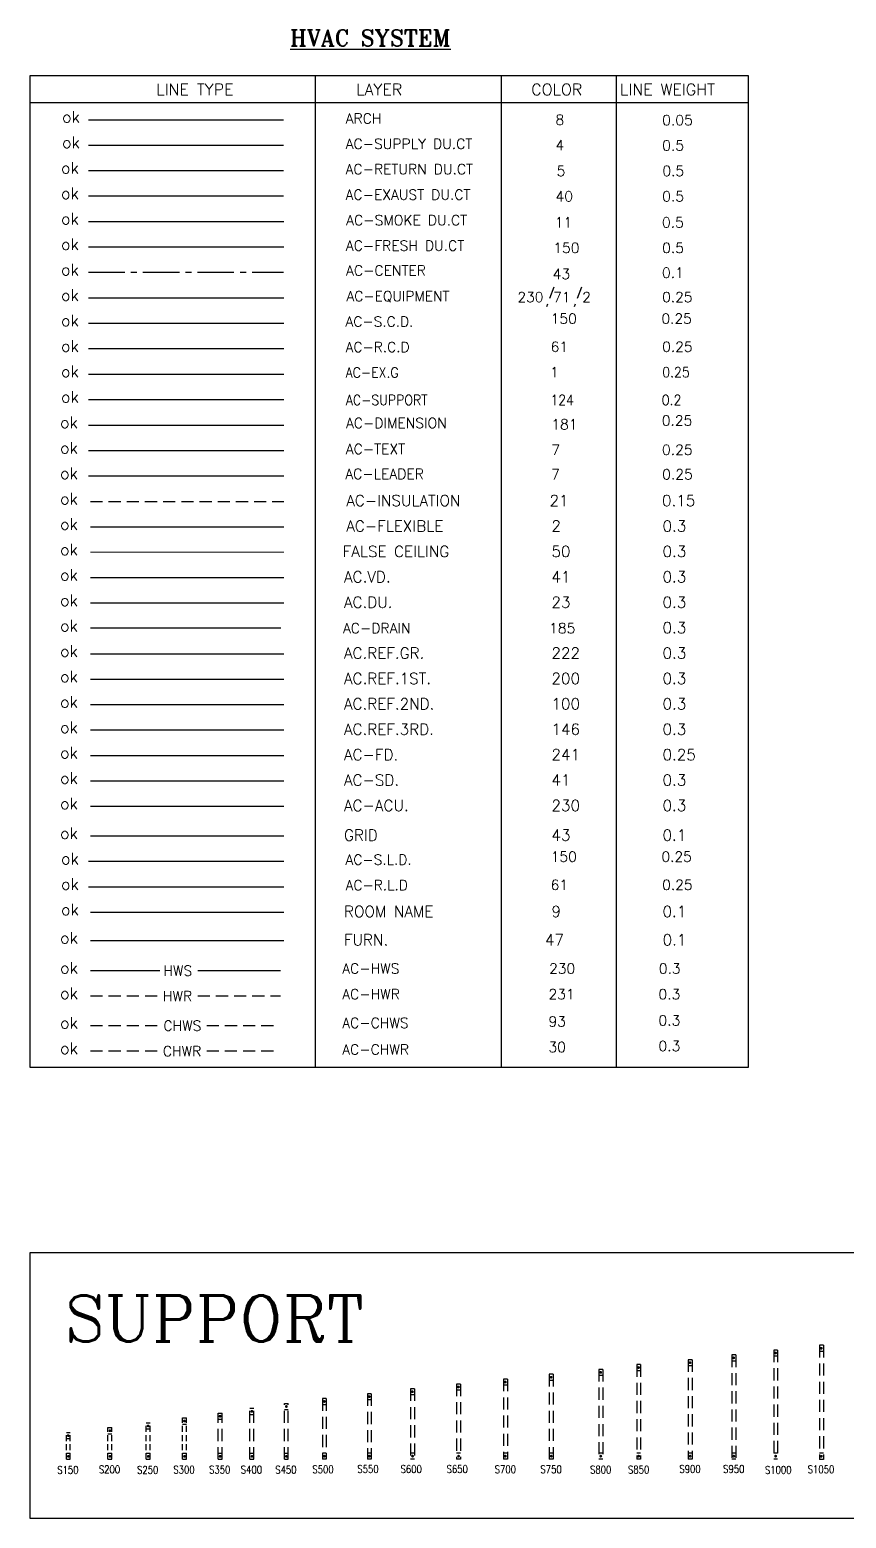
# Model space of a CAD drawing. Extents: x 462150 to 593348, y 35809 to 85242.
# Drawn here: x 543464 to 551878, y 66226 to 81576 of the extents above; entities that cross this region are included whole.
import ezdxf

# ---------------------------------------------------------------- set-up
doc = ezdxf.new("R2010")
doc.units = 0
doc.header["$LTSCALE"] = 500
doc.header["$MEASUREMENT"] = 0
for name, pattern in [('5.1.1 - MP-07 (Studio Details)$0$HIDDEN', [0.375, 0.25, -0.125]), ('CENTER2', [1.125, 0.75, -0.125, 0.125, -0.125]), ('DASHED2', [0.375, 0.25, -0.125]), ('HIDDEN', [0.375, 0.25, -0.125]), ('HIDDEN2', [4.7625, 3.175, -1.5875])]:
    doc.linetypes.add(name, pattern=pattern)
for name, color, linetype in [('AC-ACU.', 230, 'Continuous'), ('AC-CENTR', 43, 'CENTER2'), ('AC-CHWR', 30, 'DASHED2'), ('AC-CHWS', 93, 'DASHED2'), ('AC-DIMENSION', 181, 'Continuous'), ('AC-DRAIN', 185, 'Continuous'), ('AC-DUCT RETURN', 5, 'Continuous'), ('AC-EQUIPMENT', 230, 'Continuous'), ('AC-EX.G', 2, 'Continuous'), ('AC-EXAUST DUCT', 40, 'Continuous'), ('AC-FAN COIL', 230, 'Continuous'), ('AC-FD.', 241, 'Continuous'), ('AC-FLEXIBLE', 2, 'Continuous'), ('AC-FRESH DUCT', 150, 'Continuous'), ('AC-HWR', 231, '5.1.1 - MP-07 (Studio Details)$0$HIDDEN'), ('AC-HWS', 230, 'Continuous'), ('AC-INSULATION', 21, 'DASHED2'), ('AC-LEADER', 7, 'Continuous'), ('AC-R.C.D', 61, 'Continuous'), ('AC-S.C.D.', 150, 'Continuous'), ('AC-SMOKE DUCT', 11, 'Continuous'), ('AC-SUPPLY CELING DIFFUSER', 150, 'Continuous'), ('AC-SUPPLY DUCT', 4, 'Continuous'), ('AC-SUPPORT', 124, 'Continuous'), ('AC-TEXT', 7, 'Continuous'), ('AC.DU.', 23, 'Continuous'), ('AC.REF.1ST.', 200, 'Continuous'), ('AC.REF.2ND.', 100, 'Continuous'), ('AC.REF.3RD.', 146, 'Continuous'), ('AC.REF.GR.', 222, 'Continuous'), ('AC.S.D.', 41, 'Continuous'), ('AC.VD.', 41, 'Continuous'), ('arch', 8, 'Continuous'), ('FURN', 47, 'Continuous'), ('GRID', 43, 'Continuous'), ('M_DRAIN', 135, 'Continuous'), ('PL-W-TEXT', 7, 'Continuous'), ('ROOM NAME', 9, 'Continuous')]:
    doc.layers.add(name, color=color, linetype=linetype)
doc.layers.add('false ceiling', color=50, linetype='Continuous', lineweight=20)
doc.styles.add('ac', font='romant.shx', dxfattribs={"height": 0.2})
doc.styles.add('FF-LOOP', font='romanc.shx', dxfattribs={"height": 2})
doc.styles.add('PL-W-TEXT', font='romans.shx', dxfattribs={"height": 0.21})
doc.styles.add('ROMANS', font='romans.shx', dxfattribs={"width": 0.8, "height": 100})

# ---------------------------------------------------------------- blocks, each defined once
blk = doc.blocks.new('S200')
at = {"linetype": 'HIDDEN', "ltscale": 0.5}
for p, q in [((-40, 263), (0, 263)), ((-40, -63), (-40, 263)), ((-40, 200), (0, 200)), ((0, -63), (0, 263)), ((-40, 0), (0, 0)), ((-40, -63), (0, -63))]:
    blk.add_line(p, q, dxfattribs=at)
at = {"linetype": 'HIDDEN', "ltscale": 0.5, "const_width": 14.6}
for points in [[(-20, 224, 1), (-20, 238, 1)], [(-19, -26, -1), (-19, -40, -1)]]:
    blk.add_lwpolyline(points, format="xyb", close=True, dxfattribs=at)
blk = doc.blocks.new('S500')
at = {"layer": 'AC-SUPPORT', "linetype": 'HIDDEN2'}
for p, q in [((0, 563), (-40, 563)), ((0, 500), (-40, 500)), ((0, 0), (-40, 0)), ((0, -63), (-40, -63))]:
    blk.add_line(p, q, dxfattribs=at)
at = {"layer": 'AC-SUPPORT', "linetype": 'HIDDEN'}
for p, q in [((-40, 563), (-40, -63)), ((0, 563), (0, -63))]:
    blk.add_line(p, q, dxfattribs=at)
at = {"layer": 'AC-SUPPORT', "linetype": 'HIDDEN2', "const_width": 14.6}
for points in [[(-21, 526, -1), (-21, 540, -1)], [(-20, -24, 1), (-20, -38, 1)]]:
    blk.add_lwpolyline(points, format="xyb", close=True, dxfattribs=at)
blk = doc.blocks.new('S150')
at = {"linetype": 'HIDDEN', "ltscale": 0.5}
for p, q in [((-40, 213), (0, 213)), ((-40, -63), (-40, 213)), ((0, -63), (0, 213)), ((-40, 150), (0, 150)), ((-40, 0), (0, 0)), ((-40, -63), (0, -63))]:
    blk.add_line(p, q, dxfattribs=at)
at = {"linetype": 'HIDDEN', "ltscale": 0.5, "const_width": 14.6}
for points in [[(-20, 174, 1), (-20, 188, 1)], [(-19, -26, -1), (-19, -40, -1)]]:
    blk.add_lwpolyline(points, format="xyb", close=True, dxfattribs=at)
blk = doc.blocks.new('S250')
at = {"linetype": 'HIDDEN', "ltscale": 0.5}
for p, q in [((-40, 313), (0, 313)), ((-40, -63), (-40, 313)), ((0, -63), (0, 313)), ((-40, 250), (0, 250)), ((-40, 0), (0, 0)), ((-40, -63), (0, -63))]:
    blk.add_line(p, q, dxfattribs=at)
at = {"linetype": 'HIDDEN', "ltscale": 0.5, "const_width": 14.6}
for points in [[(-20, 274, 1), (-20, 288, 1)], [(-19, -26, -1), (-19, -40, -1)]]:
    blk.add_lwpolyline(points, format="xyb", close=True, dxfattribs=at)
blk = doc.blocks.new('S300')
at = {"linetype": 'HIDDEN', "ltscale": 0.5}
for p, q in [((-40, 363), (0, 363)), ((-40, -63), (-40, 363)), ((0, -63), (0, 363)), ((-40, 300), (0, 300)), ((-40, 0), (0, 0)), ((-40, -63), (0, -63))]:
    blk.add_line(p, q, dxfattribs=at)
at = {"linetype": 'HIDDEN', "ltscale": 0.5, "const_width": 14.6}
for points in [[(-20, 324, 1), (-20, 338, 1)], [(-19, -26, -1), (-19, -40, -1)]]:
    blk.add_lwpolyline(points, format="xyb", close=True, dxfattribs=at)
blk = doc.blocks.new('S350')
at = {"layer": 'AC-SUPPORT', "linetype": 'HIDDEN2'}
for p, q in [((-40, 413), (0, 413)), ((-40, 350), (0, 350)), ((-40, 0), (0, 0)), ((-40, -63), (0, -63))]:
    blk.add_line(p, q, dxfattribs=at)
at = {"layer": 'AC-SUPPORT', "linetype": 'HIDDEN'}
for p, q in [((-40, -63), (-40, 413)), ((0, -63), (0, 413))]:
    blk.add_line(p, q, dxfattribs=at)
at = {"layer": 'AC-SUPPORT', "linetype": 'HIDDEN2', "const_width": 14.6}
for points in [[(-20, 374, 1), (-20, 388, 1)], [(-19, -26, -1), (-19, -40, -1)]]:
    blk.add_lwpolyline(points, format="xyb", close=True, dxfattribs=at)
blk = doc.blocks.new('S400')
at = {"layer": 'AC-SUPPORT', "linetype": 'HIDDEN2'}
for p, q in [((-40, 463), (0, 463)), ((-40, 400), (0, 400)), ((-40, 0), (0, 0)), ((-40, -63), (0, -63))]:
    blk.add_line(p, q, dxfattribs=at)
at = {"layer": 'AC-SUPPORT', "linetype": 'HIDDEN'}
for p, q in [((-40, -63), (-40, 463)), ((0, -63), (0, 463))]:
    blk.add_line(p, q, dxfattribs=at)
at = {"layer": 'AC-SUPPORT', "linetype": 'HIDDEN2', "const_width": 14.6}
for points in [[(-20, 424, 1), (-20, 438, 1)], [(-19, -26, -1), (-19, -40, -1)]]:
    blk.add_lwpolyline(points, format="xyb", close=True, dxfattribs=at)
blk = doc.blocks.new('S450')
at = {"layer": 'AC-SUPPORT', "linetype": 'HIDDEN2'}
for p, q in [((-40, 513), (0, 513)), ((-40, 450), (0, 450)), ((-40, 0), (0, 0)), ((-40, -63), (0, -63))]:
    blk.add_line(p, q, dxfattribs=at)
at = {"layer": 'AC-SUPPORT', "linetype": 'HIDDEN'}
for p, q in [((-40, -63), (-40, 513)), ((0, -63), (0, 513))]:
    blk.add_line(p, q, dxfattribs=at)
at = {"layer": 'AC-SUPPORT', "linetype": 'HIDDEN2', "const_width": 14.6}
for points in [[(-20, 474, 1), (-20, 488, 1)], [(-19, -26, -1), (-19, -40, -1)]]:
    blk.add_lwpolyline(points, format="xyb", close=True, dxfattribs=at)
blk = doc.blocks.new('S550')
at = {"layer": 'AC-SUPPORT', "linetype": 'HIDDEN2'}
for p, q in [((0, 613), (-40, 613)), ((0, 550), (-40, 550)), ((0, 0), (-40, 0)), ((0, -63), (-40, -63))]:
    blk.add_line(p, q, dxfattribs=at)
at = {"layer": 'AC-SUPPORT', "linetype": 'HIDDEN'}
for p, q in [((-40, 613), (-40, -63)), ((0, 613), (0, -63))]:
    blk.add_line(p, q, dxfattribs=at)
at = {"layer": 'AC-SUPPORT', "linetype": 'HIDDEN2', "const_width": 14.6}
for points in [[(-21, 576, -1), (-21, 590, -1)], [(-20, -24, 1), (-20, -38, 1)]]:
    blk.add_lwpolyline(points, format="xyb", close=True, dxfattribs=at)
blk = doc.blocks.new('S600')
at = {"layer": 'AC-SUPPORT', "linetype": 'HIDDEN2'}
for p, q in [((0, 663), (-40, 663)), ((0, 600), (-40, 600)), ((0, 0), (-40, 0)), ((0, -63), (-40, -63))]:
    blk.add_line(p, q, dxfattribs=at)
at = {"layer": 'AC-SUPPORT', "linetype": 'HIDDEN'}
for p, q in [((-40, 663), (-40, -63)), ((0, 663), (0, -63))]:
    blk.add_line(p, q, dxfattribs=at)
at = {"layer": 'AC-SUPPORT', "linetype": 'HIDDEN2', "const_width": 14.6}
for points in [[(-21, 626, -1), (-21, 640, -1)], [(-20, -24, 1), (-20, -38, 1)]]:
    blk.add_lwpolyline(points, format="xyb", close=True, dxfattribs=at)
blk = doc.blocks.new('S650')
at = {"layer": 'AC-SUPPORT', "linetype": 'HIDDEN2'}
for p, q in [((0, 713), (-40, 713)), ((0, 650), (-40, 650)), ((0, 0), (-40, 0)), ((0, -63), (-40, -63))]:
    blk.add_line(p, q, dxfattribs=at)
at = {"layer": 'AC-SUPPORT', "linetype": 'HIDDEN'}
for p, q in [((-40, 713), (-40, -63)), ((0, 713), (0, -63))]:
    blk.add_line(p, q, dxfattribs=at)
at = {"layer": 'AC-SUPPORT', "linetype": 'HIDDEN2', "const_width": 14.6}
for points in [[(-21, 676, -1), (-21, 690, -1)], [(-20, -24, 1), (-20, -38, 1)]]:
    blk.add_lwpolyline(points, format="xyb", close=True, dxfattribs=at)
blk = doc.blocks.new('S700')
at = {"layer": 'AC-SUPPORT', "linetype": 'HIDDEN2'}
for p, q in [((0, 763), (-40, 763)), ((0, 700), (-40, 700)), ((0, 0), (-40, 0)), ((0, -63), (-40, -63))]:
    blk.add_line(p, q, dxfattribs=at)
at = {"layer": 'AC-SUPPORT', "linetype": 'HIDDEN'}
for p, q in [((-40, 763), (-40, -63)), ((0, 763), (0, -63))]:
    blk.add_line(p, q, dxfattribs=at)
at = {"layer": 'AC-SUPPORT', "linetype": 'HIDDEN2', "const_width": 14.6}
for points in [[(-21, 726, -1), (-21, 740, -1)], [(-20, -24, 1), (-20, -38, 1)]]:
    blk.add_lwpolyline(points, format="xyb", close=True, dxfattribs=at)
blk = doc.blocks.new('S750')
at = {"layer": 'AC-SUPPORT', "linetype": 'HIDDEN2'}
for p, q in [((0, 813), (-40, 813)), ((0, 750), (-40, 750)), ((0, 0), (-40, 0)), ((0, -63), (-40, -63))]:
    blk.add_line(p, q, dxfattribs=at)
at = {"layer": 'AC-SUPPORT', "linetype": 'HIDDEN'}
for p, q in [((-40, 813), (-40, -63)), ((0, 813), (0, -63))]:
    blk.add_line(p, q, dxfattribs=at)
at = {"layer": 'AC-SUPPORT', "linetype": 'HIDDEN2', "const_width": 14.6}
for points in [[(-21, 776, -1), (-21, 790, -1)], [(-20, -24, 1), (-20, -38, 1)]]:
    blk.add_lwpolyline(points, format="xyb", close=True, dxfattribs=at)
blk = doc.blocks.new('S800')
at = {"layer": 'AC-SUPPORT', "linetype": 'HIDDEN2'}
for p, q in [((0, 863), (-40, 863)), ((0, 800), (-40, 800)), ((0, 0), (-40, 0)), ((0, -63), (-40, -63))]:
    blk.add_line(p, q, dxfattribs=at)
at = {"layer": 'AC-SUPPORT', "linetype": 'HIDDEN'}
for p, q in [((-40, 863), (-40, -63)), ((0, 863), (0, -63))]:
    blk.add_line(p, q, dxfattribs=at)
at = {"layer": 'AC-SUPPORT', "linetype": 'HIDDEN2', "const_width": 14.6}
for points in [[(-21, 826, -1), (-21, 840, -1)], [(-20, -24, 1), (-20, -38, 1)]]:
    blk.add_lwpolyline(points, format="xyb", close=True, dxfattribs=at)
blk = doc.blocks.new('S900')
at = {"layer": 'AC-SUPPORT', "linetype": 'HIDDEN2'}
for p, q in [((0, 963), (-40, 963)), ((0, 900), (-40, 900)), ((0, 0), (-40, 0)), ((0, -63), (-40, -63))]:
    blk.add_line(p, q, dxfattribs=at)
at = {"layer": 'AC-SUPPORT', "linetype": 'HIDDEN'}
for p, q in [((-40, 963), (-40, -63)), ((0, 963), (0, -63))]:
    blk.add_line(p, q, dxfattribs=at)
at = {"layer": 'AC-SUPPORT', "linetype": 'HIDDEN2', "const_width": 14.6}
for points in [[(-21, 926, -1), (-21, 940, -1)], [(-20, -24, 1), (-20, -38, 1)]]:
    blk.add_lwpolyline(points, format="xyb", close=True, dxfattribs=at)
blk = doc.blocks.new('S950')
at = {"layer": 'AC-SUPPORT', "linetype": 'HIDDEN2'}
for p, q in [((0, 1013), (-40, 1013)), ((0, 950), (-40, 950)), ((0, 0), (-40, 0)), ((0, -63), (-40, -63))]:
    blk.add_line(p, q, dxfattribs=at)
at = {"layer": 'AC-SUPPORT', "linetype": 'HIDDEN'}
for p, q in [((-40, 1013), (-40, -63)), ((0, 1013), (0, -63))]:
    blk.add_line(p, q, dxfattribs=at)
at = {"layer": 'AC-SUPPORT', "linetype": 'HIDDEN2', "const_width": 14.6}
for points in [[(-21, 976, -1), (-21, 990, -1)], [(-20, -24, 1), (-20, -38, 1)]]:
    blk.add_lwpolyline(points, format="xyb", close=True, dxfattribs=at)
blk = doc.blocks.new('S1000')
at = {"layer": 'AC-SUPPORT', "linetype": 'HIDDEN2'}
for p, q in [((0, 1063), (-40, 1063)), ((0, 1000), (-40, 1000)), ((0, 0), (-40, 0)), ((0, -63), (-40, -63))]:
    blk.add_line(p, q, dxfattribs=at)
at = {"layer": 'AC-SUPPORT', "linetype": 'HIDDEN'}
for p, q in [((-40, 1063), (-40, -63)), ((0, 1063), (0, -63))]:
    blk.add_line(p, q, dxfattribs=at)
at = {"layer": 'AC-SUPPORT', "linetype": 'HIDDEN2', "const_width": 14.6}
for points in [[(-21, 1026, -1), (-21, 1040, -1)], [(-20, -24, 1), (-20, -38, 1)]]:
    blk.add_lwpolyline(points, format="xyb", close=True, dxfattribs=at)
blk = doc.blocks.new('S850')
at = {"layer": 'AC-SUPPORT', "linetype": 'HIDDEN2'}
for p, q in [((0, 913), (-40, 913)), ((0, 850), (-40, 850)), ((0, 0), (-40, 0)), ((0, -63), (-40, -63))]:
    blk.add_line(p, q, dxfattribs=at)
at = {"layer": 'AC-SUPPORT', "linetype": 'HIDDEN'}
for p, q in [((-40, 913), (-40, -63)), ((0, 913), (0, -63))]:
    blk.add_line(p, q, dxfattribs=at)
at = {"layer": 'AC-SUPPORT', "linetype": 'HIDDEN2', "const_width": 14.6}
for points in [[(-21, 876, -1), (-21, 890, -1)], [(-20, -24, 1), (-20, -38, 1)]]:
    blk.add_lwpolyline(points, format="xyb", close=True, dxfattribs=at)
blk = doc.blocks.new('S1050')
at = {"layer": 'AC-SUPPORT', "linetype": 'HIDDEN2'}
for p, q in [((0, 1113), (-40, 1113)), ((0, 1050), (-40, 1050)), ((0, 0), (-40, 0)), ((0, -63), (-40, -63))]:
    blk.add_line(p, q, dxfattribs=at)
at = {"layer": 'AC-SUPPORT', "linetype": 'HIDDEN'}
for p, q in [((-40, 1113), (-40, -63)), ((0, 1113), (0, -63))]:
    blk.add_line(p, q, dxfattribs=at)
at = {"layer": 'AC-SUPPORT', "linetype": 'HIDDEN2', "const_width": 14.6}
for points in [[(-21, 1076, -1), (-21, 1090, -1)], [(-20, -24, 1), (-20, -38, 1)]]:
    blk.add_lwpolyline(points, format="xyb", close=True, dxfattribs=at)

msp = doc.modelspace()

# ---------------------------------------------------------------- linework, layer by layer
for p, q in [((546406.1, 81101.6), (546406.1, 70879.4)), ((548321.8, 81101.6), (548321.8, 70879.4)), ((549505.8, 81101.6), (549505.8, 70879.4))]:
    msp.add_line(p, q)
msp.add_lwpolyline([(543464.1, 81101.6), (543464.1, 70879.4), (550871.6, 70879.4), (550871.6, 81101.6)])
msp.add_lwpolyline([(543464.1, 66226.1), (560746.1, 66226.1), (560746.1, 68962.6), (543464.1, 68962.6)], close=True)
at = {"layer": 'AC-ACU.', "color": 6}
msp.add_line((544088.8, 73568.9), (546081.9, 73568.9), dxfattribs=at)
at = {"layer": 'AC-CENTR', "linetype": 'CENTER2'}
msp.add_line((544068.2, 79074.9), (546080.5, 79074.9), dxfattribs=at)
at = {"layer": 'AC-CHWR', "color": 30}
for p, q in [((544089.1, 71045), (544829.6, 71045)), ((545287.1, 71045), (546020.2, 71045))]:
    msp.add_line(p, q, dxfattribs=at)
at = {"layer": 'AC-CHWS'}
for p, q in [((544089.1, 71307.5), (544835, 71307.5)), ((545287.5, 71307.5), (546028.7, 71307.5))]:
    msp.add_line(p, q, dxfattribs=at)
at = {"layer": 'AC-DIMENSION'}
msp.add_line((544068.2, 77499.9), (546081.9, 77499.9), dxfattribs=at)
at = {"layer": 'AC-DRAIN'}
msp.add_line((544090.5, 75407.7), (546053.1, 75407.7), dxfattribs=at)
at = {"layer": 'AC-DUCT RETURN'}
msp.add_line((544068.2, 80124.9), (546080.5, 80124.9), dxfattribs=at)
at = {"layer": 'AC-EQUIPMENT'}
msp.add_line((544068.2, 78812.4), (546081.9, 78812.4), dxfattribs=at)
at = {"layer": 'AC-EX.G'}
msp.add_line((544068.2, 78024.9), (546081.9, 78024.9), dxfattribs=at)
at = {"layer": 'AC-EXAUST DUCT'}
msp.add_line((544068.2, 79862.4), (546080.5, 79862.4), dxfattribs=at)
at = {"layer": 'AC-FD.'}
msp.add_line((544088.8, 74092.9), (546081.9, 74092.9), dxfattribs=at)
at = {"layer": 'AC-FLEXIBLE'}
msp.add_line((544088.8, 76450.9), (546081.9, 76450.9), dxfattribs=at)
at = {"layer": 'AC-FRESH DUCT'}
msp.add_line((544068.2, 79337.4), (546081.9, 79337.4), dxfattribs=at)
at = {"layer": 'AC-HWR'}
for p, q in [((544089.1, 71612.2), (544805.5, 71612.2)), ((545195.1, 71612.2), (546046.3, 71612.2))]:
    msp.add_line(p, q, dxfattribs=at)
at = {"layer": 'AC-HWS'}
for p, q in [((544089.1, 71874.7), (544805.5, 71874.7)), ((545195.1, 71874.7), (546046.3, 71874.7))]:
    msp.add_line(p, q, dxfattribs=at)
at = {"layer": 'AC-INSULATION', "color": 0}
for p, q in [((548864.5, 78921.7), (548789.3, 78718.5)), ((549150.1, 78921.7), (549074.8, 78718.5))]:
    msp.add_line(p, q, dxfattribs=at)
at = {"layer": 'AC-INSULATION'}
msp.add_line((544088.8, 76712.9), (546081.9, 76712.9), dxfattribs=at)
at = {"layer": 'AC-LEADER'}
msp.add_line((544068.2, 76974.9), (546081.9, 76974.9), dxfattribs=at)
at = {"layer": 'AC-R.C.D', "color": 61}
for p, q in [((544068.2, 78287.4), (546081.9, 78287.4)), ((544068.2, 72738.4), (546081.9, 72738.4))]:
    msp.add_line(p, q, dxfattribs=at)
at = {"layer": 'AC-S.C.D.'}
for p, q in [((544068.2, 78549.9), (546081.9, 78549.9)), ((544068.2, 73000.9), (546081.9, 73000.9))]:
    msp.add_line(p, q, dxfattribs=at)
at = {"layer": 'AC-SMOKE DUCT', "linetype": 'Continuous'}
msp.add_line((544068.2, 79599.9), (546081.9, 79599.9), dxfattribs=at)
at = {"layer": 'AC-SUPPLY DUCT'}
msp.add_line((544068.2, 80387.4), (546080.5, 80387.4), dxfattribs=at)
at = {"layer": 'AC-SUPPORT'}
msp.add_line((544068.2, 77762.4), (546081.9, 77762.4), dxfattribs=at)
at = {"layer": 'AC-TEXT'}
msp.add_line((544068.2, 77237.4), (546081.9, 77237.4), dxfattribs=at)
at = {"layer": 'AC.DU.'}
msp.add_line((544088.8, 75664.9), (546081.9, 75664.9), dxfattribs=at)
at = {"layer": 'AC.REF.1ST.'}
msp.add_line((544088.8, 74878.9), (546081.9, 74878.9), dxfattribs=at)
at = {"layer": 'AC.REF.2ND.'}
msp.add_line((544088.8, 74616.9), (546081.9, 74616.9), dxfattribs=at)
at = {"layer": 'AC.REF.3RD.'}
msp.add_line((544088.8, 74354.9), (546081.9, 74354.9), dxfattribs=at)
at = {"layer": 'AC.REF.GR.'}
msp.add_line((544088.8, 75140.9), (546081.9, 75140.9), dxfattribs=at)
at = {"layer": 'AC.S.D.'}
msp.add_line((544088.8, 73830.9), (546081.9, 73830.9), dxfattribs=at)
at = {"layer": 'AC.VD.'}
msp.add_line((544088.8, 75926.9), (546081.9, 75926.9), dxfattribs=at)
at = {"layer": 'arch'}
msp.add_line((544068.2, 80648.7), (546080.5, 80648.7), dxfattribs=at)
at = {"layer": 'false ceiling'}
msp.add_line((544088.8, 76188.9), (546081.9, 76188.9), dxfattribs=at)
at = {"layer": 'FURN'}
msp.add_line((544089.1, 72183.3), (546082.2, 72183.3), dxfattribs=at)
at = {"layer": 'GRID'}
msp.add_line((544088.8, 73262.9), (546081.9, 73262.9), dxfattribs=at)
at = {"layer": 'PL-W-TEXT'}
for p, q in [((550871.6, 81101.6), (543464.1, 81101.6)), ((550871.6, 80823.3), (543464.1, 80823.3))]:
    msp.add_line(p, q, dxfattribs=at)
at = {"layer": 'ROOM NAME'}
msp.add_line((544088.8, 72475.9), (546081.9, 72475.9), dxfattribs=at)

# ---------------------------------------------------------------- block references
at = {"layer": 'AC-SUPPORT'}
for name, p in [('S1050', (551642.8, 66896.2)), ('S900', (550289.9, 66897.2)), ('S950', (550740.4, 66897.2)), ('S1000', (551171.4, 66897.2)), ('S750', (548857.9, 66897.2)), ('S800', (549368.9, 66897.2)), ('S850', (549759.7, 66897.2)), ('S600', (547428.9, 66897.2)), ('S650', (547903.4, 66897.2)), ('S700', (548386.2, 66897.2)), ('S450', (546127.7, 66897.2)), ('S500', (546520.1, 66897.2)), ('S550', (546983.4, 66897.2)), ('S300', (545077.5, 66897.2)), ('S350', (545445.2, 66897.2)), ('S400', (545772.8, 66897.2)), ('S150', (543880.8, 66897.2)), ('S200', (544309.9, 66897.2)), ('S250', (544703.8, 66897.2))]:
    msp.add_blockref(name, p, dxfattribs=at)

# ---------------------------------------------------------------- texts
at = {"layer": 'AC-ACU.', "color": 6, "style": 'PL-W-TEXT'}
for s, p in [('AC-ACU.', (546702.2, 73519.1)), ('230', (548840.6, 73519.1)), ('0.3', (549985.6, 73519.1))]:
    msp.add_text(s, height=114.4, dxfattribs=at).set_placement(p)
at = {"layer": 'AC-CENTR', "style": 'PL-W-TEXT'}
for s, p in [('AC-CENTER', (546723.7, 79041.4)), ('43', (548852.9, 79004.7)), ('0.1', (549979.9, 79017.7))]:
    msp.add_text(s, height=105, dxfattribs=at).set_placement(p)
at = {"layer": 'AC-CHWR', "color": 30, "style": 'PL-W-TEXT'}
for s, p in [('CHWR', (544835.9, 70990.2)), ('AC-CHWR', (546684.3, 71007.5))]:
    msp.add_text(s, height=105, dxfattribs=at).set_placement(p)
at = {"layer": 'AC-CHWR', "style": 'PL-W-TEXT'}
for s, p in [('30', (548809.7, 71032.6)), ('0.3', (549943.7, 71043))]:
    msp.add_text(s, height=105, dxfattribs=at).set_placement(p)
at = {"layer": 'AC-CHWS', "style": 'PL-W-TEXT'}
for s, p in [('AC-CHWS', (546684.3, 71281.4)), ('93', (548809.7, 71296.6)), ('0.3', (549943.7, 71307)), ('CHWS', (544841.3, 71252.8))]:
    msp.add_text(s, height=105, dxfattribs=at).set_placement(p)
at = {"layer": 'AC-DIMENSION', "style": 'PL-W-TEXT'}
for s, p in [('AC-DIMENSION', (546722.3, 77468)), ('181', (548838.7, 77454.7)), ('0.25', (549977.1, 77493.6))]:
    msp.add_text(s, height=105, dxfattribs=at).set_placement(p)
at = {"layer": 'AC-DRAIN', "style": 'PL-W-TEXT'}
for s, p in [('AC-DRAIN', (546691.2, 75352)), ('185', (548816.6, 75352))]:
    msp.add_text(s, height=105, dxfattribs=at).set_placement(p)
at = {"layer": 'AC-DUCT RETURN', "style": 'PL-W-TEXT'}
for s, p in [('AC-RETURN DU.CT ', (546718.6, 80085.7)), ('5', (548894.3, 80067.7)), ('0.5', (549983.5, 80067.7))]:
    msp.add_text(s, height=105, dxfattribs=at).set_placement(p)
at = {"layer": 'AC-EQUIPMENT', "style": 'PL-W-TEXT'}
for s, p in [('AC-EQUIPMENT', (546728.4, 78776.8)), ('230', (548489.9, 78767.2)), ('0.25', (549981.4, 78767.2))]:
    msp.add_text(s, height=104, dxfattribs=at).set_placement(p)
at = {"layer": 'AC-EX.G', "style": 'PL-W-TEXT', "width": 0.9}
for s, p in [('AC-EX.G', (546719.2, 77989.5)), ('1', (548830.6, 77992.6)), ('0.25', (549982.1, 77992.6))]:
    msp.add_text(s, height=105, dxfattribs=at).set_placement(p)
at = {"layer": 'AC-EXAUST DUCT', "style": 'PL-W-TEXT'}
for s, p in [('AC-EXAUST DU.CT ', (546718.6, 79823.2)), ('40', (548883.3, 79805.2)), ('0.5', (549982.1, 79805.2))]:
    msp.add_text(s, height=105, dxfattribs=at).set_placement(p)
at = {"layer": 'AC-FAN COIL', "color": 71, "style": 'PL-W-TEXT'}
msp.add_text('71', height=104, dxfattribs=at).set_placement((548858.4, 78767.2))
at = {"layer": 'AC-FAN COIL', "color": 2, "style": 'PL-W-TEXT'}
msp.add_text('2', height=104, dxfattribs=at).set_placement((549157.8, 78767.2))
at = {"layer": 'AC-FD.', "style": 'PL-W-TEXT'}
for s, p in [('AC-FD.', (546702.2, 74043.1)), ('241', (548840.6, 74043.1)), ('0.25', (549985.6, 74043.1))]:
    msp.add_text(s, height=114.4, dxfattribs=at).set_placement(p)
at = {"layer": 'AC-FLEXIBLE', "style": 'PL-W-TEXT'}
for s, p in [('AC-FLEXIBLE', (546726, 76401.1)), ('2', (548840.6, 76401.1)), ('0.3', (549985.6, 76401.1))]:
    msp.add_text(s, height=114.4, dxfattribs=at).set_placement(p)
at = {"layer": 'AC-FRESH DUCT', "style": 'PL-W-TEXT'}
for s, p in [('AC-FRESH DU.CT', (546721.9, 79297.5)), ('150', (548858.8, 79274.5)), ('0.5', (549981.1, 79274.5))]:
    msp.add_text(s, height=105, dxfattribs=at).set_placement(p)
at = {"layer": 'AC-HWR', "style": 'PL-W-TEXT'}
for s, p in [('HWR', (544835.9, 71557.4)), ('AC-HWR', (546684.3, 71577.6)), ('231', (548809.7, 71577.6)), ('0.3', (549943.7, 71577.6))]:
    msp.add_text(s, height=105, dxfattribs=at).set_placement(p)
at = {"layer": 'AC-HWS', "style": 'PL-W-TEXT'}
for s, p in [('HWS', (544841.3, 71820)), ('AC-HWS', (546684.3, 71842.1)), ('230', (548815.5, 71842.1)), ('0.3', (549946.4, 71842.1))]:
    msp.add_text(s, height=105, dxfattribs=at).set_placement(p)
at = {"layer": 'AC-INSULATION', "style": 'PL-W-TEXT'}
for s, p in [('AC-INSULATION', (546726, 76663.1)), ('21', (548820.8, 76663.1)), ('0.15', (549980, 76663.1))]:
    msp.add_text(s, height=114.4, dxfattribs=at).set_placement(p)
at = {"layer": 'AC-LEADER', "style": 'PL-W-TEXT'}
for s, p in [('AC-LEADER', (546715.7, 76943)), ('7', (548837.7, 76939.1)), ('0.25', (549982, 76939.1))]:
    msp.add_text(s, height=105, dxfattribs=at).set_placement(p)
at = {"layer": 'AC-R.C.D', "color": 61, "style": 'PL-W-TEXT'}
for s, p in [('AC-R.C.D', (546719.2, 78252)), ('61', (548832.8, 78255.1)), ('0.25', (549982.1, 78255.1)), ('AC-R.L.D', (546719.2, 72703)), ('61', (548832.8, 72706.2)), ('0.25', (549982.1, 72706.2))]:
    msp.add_text(s, height=104, dxfattribs=at).set_placement(p)
at = {"layer": 'AC-S.C.D.', "style": 'PL-W-TEXT'}
for s, p in [('AC-S.C.D.', (546718.4, 78514.5)), ('150', (548833.8, 78545.5)), ('0.25', (549974.2, 78545.5)), ('AC-S.L.D.', (546718.4, 72965.5)), ('150', (548833.8, 72996.6)), ('0.25', (549974.2, 72996.6))]:
    msp.add_text(s, height=104, dxfattribs=at).set_placement(p)
at = {"layer": 'AC-SMOKE DUCT', "linetype": 'Continuous', "style": 'PL-W-TEXT'}
for s, p in [('AC-SMOKE DU.CT', (546725.2, 79559.4)), ('11', (548874.6, 79537)), ('0.5', (549979.7, 79537))]:
    msp.add_text(s, height=105, dxfattribs=at).set_placement(p)
at = {"layer": 'AC-SUPPLY CELING DIFFUSER', "color": 0, "style": 'ac'}
msp.add_text('%%UHVAC SYSTEM', height=168, dxfattribs=at).set_placement((546146.2, 81408))
at = {"layer": 'AC-SUPPLY DUCT', "style": 'PL-W-TEXT'}
for s, p in [('AC-SUPPLY DU.CT ', (546719.8, 80347.2)), ('4', (548881.7, 80333.6)), ('0.5', (549982.1, 80330.2))]:
    msp.add_text(s, height=105, dxfattribs=at).set_placement(p)
at = {"layer": 'AC-SUPPORT', "style": 'PL-W-TEXT', "width": 0.9}
for s, p in [('AC-SUPPORT', (546721.1, 77705.2)), ('124', (548829.1, 77705.2)), ('0.2', (549977.1, 77705.2))]:
    msp.add_text(s, height=105, dxfattribs=at).set_placement(p)
at = {"layer": 'AC-TEXT', "style": 'PL-W-TEXT'}
for s, p in [('AC-TEXT', (546720.5, 77200)), ('7', (548838.7, 77192.2)), ('0.25', (549979.8, 77192.2))]:
    msp.add_text(s, height=105, dxfattribs=at).set_placement(p)
at = {"layer": 'AC-TEXT', "style": 'ROMANS', "width": 0.8}
for s, p in [('S550', (546840, 66692.8, 0)), ('S600', (547285.5, 66692.8, 0)), ('S650', (547760, 66692.8, 0)), ('S900', (550159.3, 66694.2, 0)), ('S950', (550609.8, 66694.2, 0)), ('S150', (543747, 66684.6, 0)), ('S200', (544176.1, 66689.2, 0)), ('S250', (544569.9, 66684.7, 0)), ('S300', (544943.6, 66685.8, 0)), ('S350', (545311.4, 66687.4, 0)), ('S400', (545638.9, 66687, 0)), ('S450', (545993.8, 66687, 0)), ('S500', (546376.6, 66689.6, 0)), ('S700', (548255.6, 66690.5, 0)), ('S750', (548727.3, 66690.5, 0)), ('S800', (549238.3, 66686.7, 0)), ('S850', (549629.1, 66686.7, 0)), ('S1000', (551040.8, 66684.3, 0)), ('S1050', (551481.4, 66689.9))]:
    msp.add_text(s, height=80, dxfattribs=at).set_placement(p)
at = {"layer": 'AC.DU.', "style": 'PL-W-TEXT'}
for s, p in [('AC.DU.', (546702.2, 75615.1)), ('23', (548840.6, 75615.1)), ('0.3', (549985.6, 75615.1))]:
    msp.add_text(s, height=114.4, dxfattribs=at).set_placement(p)
at = {"layer": 'AC.REF.1ST.', "style": 'PL-W-TEXT'}
for s, p in [('AC.REF.1ST.', (546702.2, 74829.1)), ('200', (548840.6, 74829.1)), ('0.3', (549985.6, 74829.1))]:
    msp.add_text(s, height=114.4, dxfattribs=at).set_placement(p)
at = {"layer": 'AC.REF.2ND.', "style": 'PL-W-TEXT'}
for s, p in [('AC.REF.2ND.', (546702.2, 74567.1)), ('100', (548840.6, 74567.1)), ('0.3', (549985.6, 74567.1))]:
    msp.add_text(s, height=114.4, dxfattribs=at).set_placement(p)
at = {"layer": 'AC.REF.3RD.', "style": 'PL-W-TEXT'}
for s, p in [('AC.REF.3RD.', (546702.2, 74305.1)), ('146', (548840.6, 74305.1)), ('0.3', (549985.6, 74305.1))]:
    msp.add_text(s, height=114.4, dxfattribs=at).set_placement(p)
at = {"layer": 'AC.REF.GR.', "style": 'PL-W-TEXT'}
for s, p in [('AC.REF.GR.', (546702.2, 75091.1)), ('222', (548840.6, 75091.1)), ('0.3', (549985.6, 75091.1))]:
    msp.add_text(s, height=114.4, dxfattribs=at).set_placement(p)
at = {"layer": 'AC.S.D.', "style": 'PL-W-TEXT'}
for s, p in [('AC-SD.', (546702.2, 73781.1)), ('41', (548840.6, 73781.1)), ('0.3', (549985.6, 73781.1))]:
    msp.add_text(s, height=114.4, dxfattribs=at).set_placement(p)
at = {"layer": 'AC.VD.', "style": 'PL-W-TEXT'}
for s, p in [('AC.VD.', (546702.2, 75877.1)), ('41', (548840.6, 75877.1)), ('0.3', (549985.6, 75877.1))]:
    msp.add_text(s, height=114.4, dxfattribs=at).set_placement(p)
at = {"layer": 'arch', "style": 'PL-W-TEXT'}
for s, p in [('ARCH', (546719.8, 80608.5)), ('8', (548881.7, 80594.9)), ('0.05', (549982.1, 80591.5))]:
    msp.add_text(s, height=105, dxfattribs=at).set_placement(p)
at = {"layer": 'false ceiling', "style": 'PL-W-TEXT'}
for s, p in [(' FALSE CEILING', (546610.7, 76139.1)), ('50', (548840.6, 76139.1)), ('0.3', (549985.6, 76139.1))]:
    msp.add_text(s, height=114.4, dxfattribs=at).set_placement(p)
at = {"layer": 'FURN', "style": 'PL-W-TEXT'}
for s, p in [('FURN.', (546702.4, 72133.5)), ('47', (548773.3, 72133.5)), ('0.1', (549985.8, 72133.5))]:
    msp.add_text(s, height=114.4, dxfattribs=at).set_placement(p)
at = {"layer": 'GRID', "style": 'PL-W-TEXT'}
for s, p in [('GRID', (546702.2, 73213.1)), ('43', (548840.6, 73213.1)), ('0.1', (549985.6, 73213.1))]:
    msp.add_text(s, height=114.4, dxfattribs=at).set_placement(p)
at = {"layer": 'M_DRAIN', "style": 'PL-W-TEXT'}
msp.add_text('0.3', height=114.4, dxfattribs=at).set_placement((549985.6, 75353.1))
at = {"layer": 'PL-W-TEXT', "style": 'FF-LOOP'}
for s, height, p in [('LINE TYPE', 119.07, (544768, 80900.4)), ('LAYER', 119.07, (546827.5, 80900.4)), ('COLOR', 119.07, (548632.1, 80900.4)), ('LINE WEIGHT', 119.07, (549546.8, 80900.4)), ('ok', 119.07, (543797.5, 80618.2)), ('ok', 119.07, (543797.5, 80355.7)), ('ok', 119.07, (543786.5, 80093.2)), ('ok', 119.07, (543786.5, 79830.7)), ('ok', 119.07, (543786.5, 79568.2)), ('ok', 119.07, (543786.5, 79305.7)), ('ok', 119.07, (543786.5, 79043.2)), ('ok', 119.07, (543786.5, 78780.7)), ('ok', 119.07, (543786.5, 78518.2)), ('ok', 119.07, (543786.5, 78255.7)), ('ok', 119.07, (543786.5, 77993.2)), ('ok', 119.07, (543786.5, 77730.7)), ('ok', 119.07, (543777, 77468.2)), ('ok', 119.07, (543777, 77205.7)), ('ok', 119.07, (543777, 76943.2)), ('ok', 119.07, (543777, 76681.2)), ('ok', 119.07, (543777, 76419.2)), ('ok', 119.07, (543777, 76157.2)), ('ok', 119.07, (543777, 75895.2)), ('ok', 119.07, (543777, 75633.2)), ('ok', 119.07, (543777, 75371.2)), ('ok', 119.07, (543777, 75109.2)), ('ok', 119.07, (543777, 74847.2)), ('ok', 119.07, (543777, 74585.2)), ('ok', 119.07, (543777, 74323.2)), ('ok', 119.07, (543777, 74061.2)), ('ok', 119.07, (543777, 73799.2)), ('ok', 119.07, (543777, 73537.2)), ('ok', 119.07, (543777, 73231.3)), ('ok', 119.07, (543786.5, 72969.3)), ('ok', 119.07, (543786.5, 72706.8)), ('ok', 119.07, (543786.5, 72444.3)), ('ok', 119.07, (543777.3, 72151.6)), ('ok', 119.07, (543777.3, 71843)), ('ok', 119.07, (543777.3, 71580.5)), ('ok', 119.07, (543777.3, 71275.8)), ('ok', 119.07, (543777.3, 71013.3)), ('SUPPORT', 476.28, (543827.3, 68047.3, 0))]:
    msp.add_text(s, height=height, dxfattribs=at).set_placement(p)
at = {"layer": 'ROOM NAME', "style": 'PL-W-TEXT'}
for s, p in [('ROOM NAME', (546702.2, 72426.1)), ('9', (548840.6, 72426.1)), ('0.1', (549985.6, 72426.1))]:
    msp.add_text(s, height=114.4, dxfattribs=at).set_placement(p)

doc.saveas('drawing.dxf')
